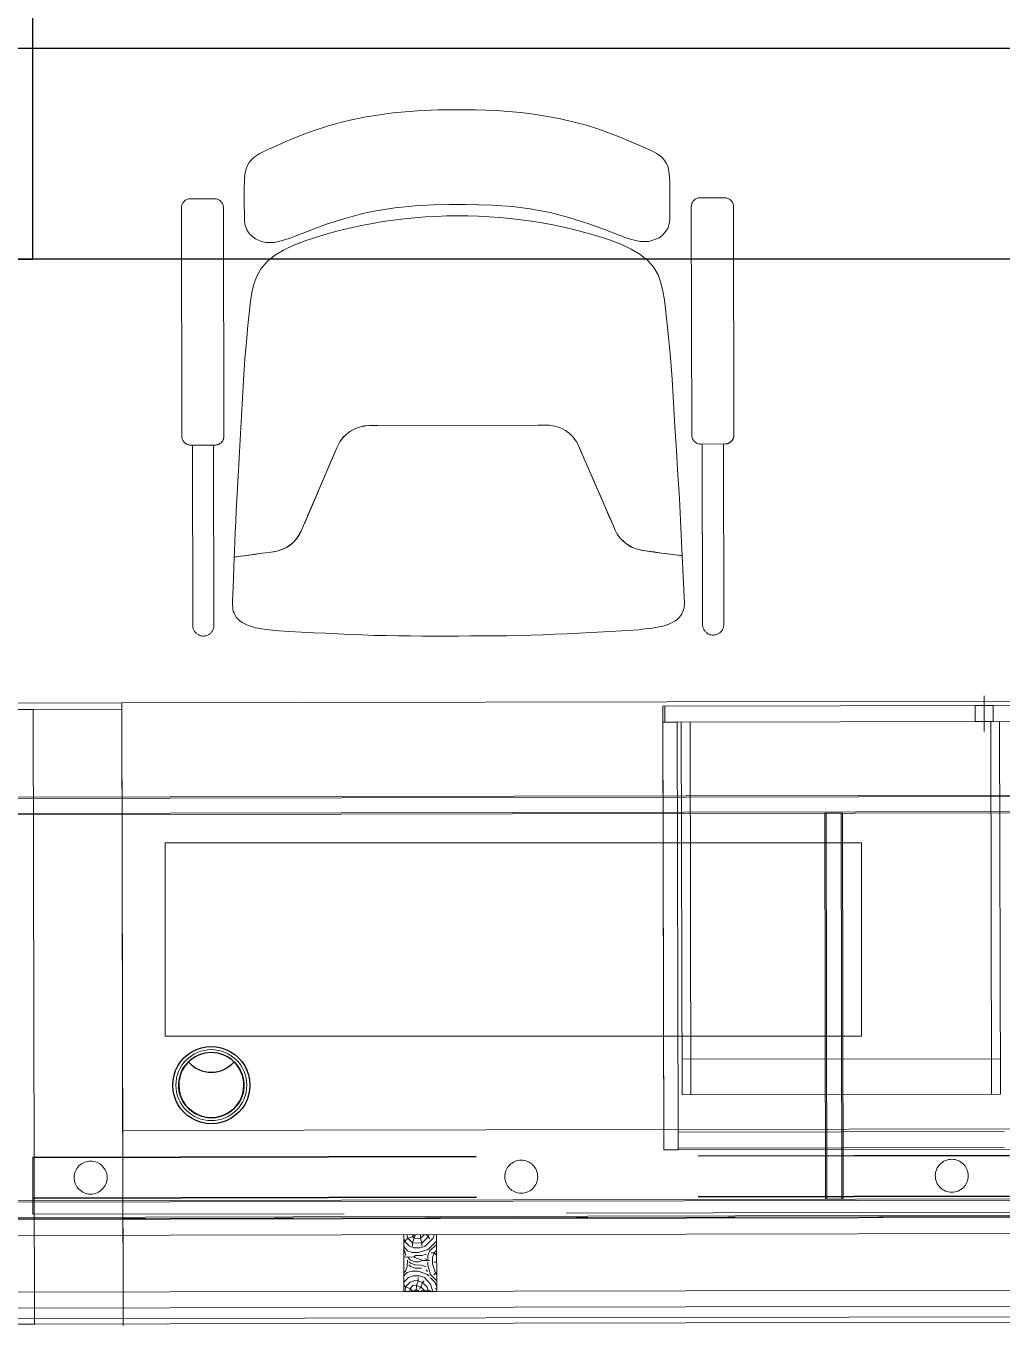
# Model space of a CAD drawing. Header units: inches. Extents: x 54 to 199, y 70 to 109.
# Drawn here: x 94.393 to 95.494, y 76.605 to 78.069 of the extents above; entities that cross this region are included whole.
import ezdxf
from ezdxf.enums import TextEntityAlignment as Align

# ---------------------------------------------------------------- set-up
doc = ezdxf.new("R2010")
doc.units = ezdxf.units.IN
doc.header["$MEASUREMENT"] = 0
for name, pattern in [('ACAD_ISO02W100', [15, 12, -3]), ('DASHED', [0.75, 0.5, -0.25]), ('DGN Style 2', [0.635854, 0.381513, -0.254342]), ('HIDDEN', [0.375, 0.25, -0.125]), ('HIDDEN2', [0.1875, 0.125, -0.0625])]:
    doc.linetypes.add(name, pattern=pattern)
doc.layers.add('1501', color=6, linetype='Continuous')
doc.layers.add('DIM', color=152, linetype='Continuous')
for name, color, linetype, lineweight in [('A-FURNITURE', 2, 'Continuous', 0), ('FURN-LIGHT-EEE', 2, 'Continuous', 18), ('HIDDEN-EEE', 6, 'HIDDEN', 9)]:
    doc.layers.add(name, color=color, linetype=linetype, lineweight=lineweight)
doc.layers.add('GOLDCLADDING', color=7, linetype='Continuous', true_color=0xffc20a)
doc.styles.add('ROMANS', font='romans.shx')

# ---------------------------------------------------------------- blocks, each defined once
blk = doc.blocks.new('YJYJJYJTYJTY')
at = {"color": 252}
for p, q in [((-0.8353, 4.9224, -0.0791), (-0.8353, 5.5174, -0.0791)), ((0.5847, 4.9224, -0.0791), (-1.1353, 4.9224, -0.0791)), ((-1.0353, 4.9224, -0.0791), (-0.8353, 4.9224, -0.0791))]:
    blk.add_line(p, q, dxfattribs=at)
at = {"color": 252, "lineweight": 0, "ltscale": 3}
for p, q in [((-1.1351, 4.4214, -0.0791), (-0.7351, 4.4222, -0.0791)), ((0.3349, 4.4244, -0.0791), (-0.7351, 4.4222, -0.0791)), ((-0.7351, 4.4222, -0.0791), (-0.7337, 3.7282, -0.0791)), ((-0.7351, 4.4222, -0.0791), (-0.7339, 3.8412, -0.0791)), ((-0.7351, 4.4152, -0.0791), (-0.7351, 4.4222, -0.0791)), ((-1.1281, 4.4144, -0.0791), (-0.7351, 4.4152, -0.0791)), ((-1.0351, 4.4146, -0.0791), (-0.8351, 4.415, -0.0791)), ((-0.8351, 4.415, -0.0791), (-0.8336, 3.722, -0.0791)), ((-0.7351, 4.4152, -0.0791), (-0.7337, 3.7282, -0.0791)), ((-0.7339, 3.8412, -0.0791), (0.3361, 3.8434, -0.0791)), ((-0.7337, 3.7282, -0.0791), (-1.1337, 3.7274, -0.0791)), ((-0.7337, 3.7282, -0.0791), (-1.1277, 3.7274, -0.0791)), ((-0.6836, 3.7223, -0.0791), (-1.1276, 3.7214, -0.0791)), ((-0.8336, 3.722, -0.0791), (-1.0336, 3.7216, -0.0791))]:
    blk.add_line(p, q, dxfattribs=at)
at = {"color": 252, "linetype": 'DGN Style 2', "lineweight": 0, "ltscale": 30}
for p, q in [((0.237, 4.39, 0.0552), (0.2369, 4.4304, 0.0552)), ((-0.1251, 4.4185, -0.0791), (0.2749, 4.4193, -0.0791)), ((-0.1241, 3.9185, -0.0791), (-0.1251, 4.4185, -0.0791)), ((0.2729, 4.4193, -0.0791), (-0.1231, 4.4185, -0.0791)), ((-0.1231, 4.4185, -0.0791), (-0.1231, 4.4185, -0.0791)), ((-0.1231, 4.4185, -0.0791), (-0.1231, 4.4005, -0.0791)), ((0.2269, 4.4012, 0.0552), (0.2269, 4.4192, 0.0552)), ((0.2269, 4.4192, 0.0552), (0.2469, 4.4192, 0.0552)), ((0.2469, 4.4192, 0.0552), (0.2469, 4.4012, 0.0552)), ((-0.1091, 4.4005, -0.0791), (-0.1251, 4.4005, -0.0791)), ((-0.1251, 4.4005, -0.0791), (-0.1241, 3.9185, -0.0791)), ((-0.1231, 4.4005, -0.0791), (-0.1191, 4.4005, -0.0791)), ((-0.1191, 4.4005, -0.0791), (0.2689, 4.4013, -0.0791)), ((-0.1081, 3.9385, -0.0791), (-0.1091, 4.4005, -0.0791)), ((0.2543, 4.4012, -0.0791), (-0.1045, 4.4005, -0.0791)), ((-0.1045, 4.4005, -0.0791), (-0.1036, 3.9805, -0.0791)), ((-0.0936, 3.9805, -0.0791), (-0.0945, 4.4005, -0.0791)), ((0.2469, 4.4012, 0.0552), (0.2269, 4.4012, 0.0552)), ((0.2452, 3.9812, -0.0791), (0.2443, 4.4012, -0.0791)), ((0.2552, 3.9812, -0.0791), (0.2543, 4.4012, -0.0791)), ((-0.1037, 4.0205, -0.0791), (0.2551, 4.0212, -0.0791)), ((-0.1036, 3.9805, -0.0791), (0.2552, 3.9812, -0.0791)), ((-0.1081, 3.9385, -0.0791), (0.2599, 3.9393, -0.0791)), ((-0.1081, 3.9205, -0.0791), (-0.1081, 3.9385, -0.0791)), ((-0.1081, 3.9185, -0.0791), (-0.1081, 3.9335, -0.0791)), ((0.2759, 3.9193, -0.0791), (-0.1241, 3.9185, -0.0791)), ((-0.1241, 3.9185, -0.0791), (-0.1081, 3.9185, -0.0791)), ((0.2599, 3.9213, -0.0791), (-0.1081, 3.9205, -0.0791))]:
    blk.add_line(p, q, dxfattribs=at)
at = {"color": 252, "linetype": 'ACAD_ISO02W100', "lineweight": 0, "ltscale": 3}
for p, q in [((-1.1039, 4.3154, -0.0791), (0.3041, 4.3183, -0.0791)), ((-1.1024, 4.3139, -0.0791), (0.3026, 4.3168, -0.0791)), ((-1.0853, 4.297, -0.0791), (0.2857, 4.2998, -0.0791)), ((-1.0838, 4.2955, -0.0791), (0.2842, 4.2983, -0.0791)), ((0.0572, 4.2978, -0.0791), (0.0772, 4.2979, -0.0791)), ((0.0581, 3.8628, -0.0791), (0.0572, 4.2978, -0.0791)), ((0.0596, 3.8628, -0.0791), (0.0587, 4.2978, -0.0791)), ((0.0766, 3.8629, -0.0791), (0.0757, 4.2979, -0.0791)), ((0.0772, 4.2979, -0.0791), (0.0781, 3.8629, -0.0791)), ((0.2866, 3.8618, -0.0791), (-1.0844, 3.859, -0.0791)), ((0.2851, 3.8633, -0.0791), (-1.0829, 3.8605, -0.0791)), ((0.0781, 3.8629, -0.0791), (0.0581, 3.8628, -0.0791)), ((0.3051, 3.8433, -0.0791), (-1.1029, 3.8404, -0.0791)), ((0.3036, 3.8448, -0.0791), (-1.1014, 3.8419, -0.0791))]:
    blk.add_line(p, q, dxfattribs=at)
at = {"color": 252, "linetype": 'DASHED', "lineweight": 0}
for p, q in [((-0.8355, 3.9103, -0.0791), (0.2656, 3.9126, -0.0791)), ((-0.8355, 3.91, -0.0791), (0.2656, 3.9122, -0.0791)), ((-0.8355, 3.91, -0.0791), (0.2656, 3.9122, -0.0791)), ((-0.8355, 3.9096, -0.0791), (0.2656, 3.9119, -0.0791)), ((-0.8355, 3.9103, -0.0791), (-0.8354, 3.8638, -0.0791)), ((-0.8354, 3.8458, -0.0791), (-0.8355, 3.9085, -0.0791)), ((-0.8354, 3.8644, -0.0791), (0.2656, 3.8667, -0.0791)), ((-0.8354, 3.8638, -0.0791), (0.2656, 3.866, -0.0791)), ((0.2657, 3.8481, -0.0791), (-0.8354, 3.8458, -0.0791))]:
    blk.add_line(p, q, dxfattribs=at)
at = {"color": 252, "linetype": 'DASHED', "lineweight": 0, "ltscale": 30}
for p, q in [((0.3361, 3.8424, -0.0791), (-1.1339, 3.8394, -0.0791)), ((-1.1339, 3.8214, -0.0791), (0.3361, 3.8244, -0.0791)), ((-0.4174, 3.8228, -0.0791), (-0.3804, 3.8229, -0.0791)), ((-0.4172, 3.7588, -0.0791), (-0.4174, 3.8228, -0.0791)), ((-0.3804, 3.8229, -0.0791), (-0.3802, 3.7589, -0.0791)), ((-1.1337, 3.7574, -0.0791), (0.3363, 3.7604, -0.0791)), ((-0.3802, 3.7589, -0.0791), (-0.4172, 3.7588, -0.0791)), ((0.3363, 3.7424, -0.0791), (-1.1337, 3.7394, -0.0791)), ((0.3363, 3.7424, -0.0791), (-1.1337, 3.7394, -0.0791)), ((-1.1276, 3.7214, -0.0791), (0.3304, 3.7244, -0.0791)), ((-0.7337, 3.7282, -0.0791), (0.3303, 3.7304, -0.0791))]:
    blk.add_line(p, q, dxfattribs=at)
at = {"color": 252, "linetype": 'Continuous', "lineweight": 0}
for p, q in [((-0.4139, 3.8229, -0.0791), (-0.4127, 3.8189, -0.0791)), ((-0.408, 3.8229, -0.0791), (-0.4073, 3.8206, -0.0791)), ((-0.4042, 3.8229, -0.0791), (-0.4075, 3.8135, -0.0791)), ((-0.4055, 3.8223, -0.0791), (-0.4073, 3.8206, -0.0791)), ((-0.3941, 3.8229, -0.0791), (-0.3985, 3.8187, -0.0791)), ((-0.3985, 3.8222, -0.0791), (-0.3985, 3.8187, -0.0791)), ((-0.3922, 3.8229, -0.0791), (-0.3879, 3.8185, -0.0791)), ((-0.3887, 3.8229, -0.0791), (-0.3897, 3.8203, -0.0791)), ((-0.3828, 3.8229, -0.0791), (-0.3844, 3.8184, -0.0791)), ((-0.4127, 3.8189, -0.0791), (-0.4173, 3.8145, -0.0791)), ((-0.4173, 3.8189, -0.0791), (-0.4163, 3.8155, -0.0791)), ((-0.4173, 3.8094, -0.0791), (-0.413, 3.8048, -0.0791)), ((-0.4163, 3.8155, -0.0791), (-0.4111, 3.8101, -0.0791)), ((-0.4127, 3.8189, -0.0791), (-0.4073, 3.8206, -0.0791)), ((-0.4127, 3.8189, -0.0791), (-0.4075, 3.8135, -0.0791)), ((-0.4111, 3.8101, -0.0791), (-0.4058, 3.8082, -0.0791)), ((-0.4075, 3.8135, -0.0791), (-0.4076, 3.81, -0.0791)), ((-0.4075, 3.8135, -0.0791), (-0.3969, 3.8133, -0.0791)), ((-0.4073, 3.8206, -0.0791), (-0.4056, 3.8188, -0.0791)), ((-0.4058, 3.8082, -0.0791), (-0.3987, 3.8081, -0.0791)), ((-0.4056, 3.8188, -0.0791), (-0.3985, 3.8187, -0.0791)), ((-0.3987, 3.8081, -0.0791), (-0.3934, 3.8097, -0.0791)), ((-0.3985, 3.8187, -0.0791), (-0.3969, 3.8133, -0.0791)), ((-0.3897, 3.8203, -0.0791), (-0.3969, 3.8133, -0.0791)), ((-0.3969, 3.8133, -0.0791), (-0.3969, 3.8098, -0.0791)), ((-0.3844, 3.8184, -0.0791), (-0.3934, 3.8097, -0.0791)), ((-0.3803, 3.8154, -0.0791), (-0.3899, 3.8061, -0.0791)), ((-0.3803, 3.8119, -0.0791), (-0.3882, 3.8043, -0.0791)), ((-0.4173, 3.8057, -0.0791), (-0.4165, 3.8049, -0.0791)), ((-0.4166, 3.7978, -0.0791), (-0.406, 3.7976, -0.0791)), ((-0.4165, 3.8049, -0.0791), (-0.4148, 3.7995, -0.0791)), ((-0.4132, 3.7942, -0.0791), (-0.4133, 3.7871, -0.0791)), ((-0.4131, 3.7977, -0.0791), (-0.4096, 3.7941, -0.0791)), ((-0.413, 3.8048, -0.0791), (-0.4077, 3.8029, -0.0791)), ((-0.4096, 3.7941, -0.0791), (-0.4044, 3.7923, -0.0791)), ((-0.4077, 3.8029, -0.0791), (-0.4006, 3.8028, -0.0791)), ((-0.4042, 3.7993, -0.0791), (-0.406, 3.7976, -0.0791)), ((-0.406, 3.7976, -0.0791), (-0.3955, 3.7939, -0.0791)), ((-0.4042, 3.7993, -0.0791), (-0.3971, 3.7992, -0.0791)), ((-0.4008, 3.7922, -0.0791), (-0.3955, 3.7939, -0.0791)), ((-0.4006, 3.8028, -0.0791), (-0.3899, 3.8061, -0.0791)), ((-0.3971, 3.7992, -0.0791), (-0.3918, 3.8009, -0.0791)), ((-0.3955, 3.7939, -0.0791), (-0.3884, 3.7937, -0.0791)), ((-0.3936, 3.7958, -0.0791), (-0.3884, 3.7939, -0.0791)), ((-0.3901, 3.7991, -0.0791), (-0.3902, 3.7955, -0.0791)), ((-0.3882, 3.8043, -0.0791), (-0.3901, 3.799, -0.0791)), ((-0.3865, 3.8025, -0.0791), (-0.3829, 3.8025, -0.0791)), ((-0.3848, 3.7972, -0.0791), (-0.385, 3.7901, -0.0791)), ((-0.383, 3.8024, -0.0791), (-0.3848, 3.7972, -0.0791)), ((-0.3803, 3.805, -0.0791), (-0.3829, 3.8025, -0.0791)), ((-0.3829, 3.8025, -0.0791), (-0.3803, 3.7997, -0.0791)), ((-0.4152, 3.7819, -0.0791), (-0.4173, 3.7799, -0.0791)), ((-0.4134, 3.7801, -0.0791), (-0.4173, 3.7764, -0.0791)), ((-0.4133, 3.7871, -0.0791), (-0.4152, 3.7819, -0.0791)), ((-0.4134, 3.7801, -0.0791), (-0.4081, 3.7817, -0.0791)), ((-0.4115, 3.7889, -0.0791), (-0.4098, 3.7871, -0.0791)), ((-0.4114, 3.7924, -0.0791), (-0.4097, 3.7906, -0.0791)), ((-0.4098, 3.7871, -0.0791), (-0.4045, 3.7852, -0.0791)), ((-0.4097, 3.7906, -0.0791), (-0.4044, 3.7887, -0.0791)), ((-0.4081, 3.7817, -0.0791), (-0.401, 3.7816, -0.0791)), ((-0.4045, 3.7852, -0.0791), (-0.3974, 3.7851, -0.0791)), ((-0.4044, 3.7923, -0.0791), (-0.4008, 3.7922, -0.0791)), ((-0.4044, 3.7887, -0.0791), (-0.3974, 3.7886, -0.0791)), ((-0.401, 3.7816, -0.0791), (-0.3905, 3.7778, -0.0791)), ((-0.3974, 3.7886, -0.0791), (-0.3921, 3.7867, -0.0791)), ((-0.3922, 3.7832, -0.0791), (-0.3904, 3.7814, -0.0791)), ((-0.3905, 3.7778, -0.0791), (-0.3888, 3.776, -0.0791)), ((-0.3902, 3.792, -0.0791), (-0.3903, 3.7884, -0.0791)), ((-0.3903, 3.7884, -0.0791), (-0.387, 3.7778, -0.0791)), ((-0.387, 3.7778, -0.0791), (-0.3802, 3.7708, -0.0791)), ((-0.385, 3.7901, -0.0791), (-0.3816, 3.7794, -0.0791)), ((-0.3803, 3.7807, -0.0791), (-0.3834, 3.7777, -0.0791)), ((-0.3831, 3.7918, -0.0791), (-0.3803, 3.7918, -0.0791)), ((-0.3816, 3.7794, -0.0791), (-0.3803, 3.778, -0.0791)), ((-0.4118, 3.7747, -0.0791), (-0.4172, 3.7695, -0.0791)), ((-0.4172, 3.766, -0.0791), (-0.4155, 3.7642, -0.0791)), ((-0.4155, 3.7642, -0.0791), (-0.4156, 3.7589, -0.0791)), ((-0.4101, 3.7694, -0.0791), (-0.4155, 3.7642, -0.0791)), ((-0.4155, 3.7642, -0.0791), (-0.4103, 3.7623, -0.0791)), ((-0.4118, 3.7747, -0.0791), (-0.4064, 3.7764, -0.0791)), ((-0.4066, 3.7658, -0.0791), (-0.4102, 3.7623, -0.0791)), ((-0.4101, 3.7694, -0.0791), (-0.4048, 3.7711, -0.0791)), ((-0.4066, 3.7658, -0.0791), (-0.4031, 3.7657, -0.0791)), ((-0.4064, 3.7764, -0.0791), (-0.3994, 3.7763, -0.0791)), ((-0.4048, 3.7711, -0.0791), (-0.4012, 3.771, -0.0791)), ((-0.4031, 3.7657, -0.0791), (-0.4032, 3.7589, -0.0791)), ((-0.4012, 3.771, -0.0791), (-0.4031, 3.7657, -0.0791)), ((-0.4031, 3.7657, -0.0791), (-0.3979, 3.7638, -0.0791)), ((-0.4013, 3.771, -0.0791), (-0.396, 3.7691, -0.0791)), ((-0.4012, 3.7745, -0.0791), (-0.4012, 3.771, -0.0791)), ((-0.3978, 3.7638, -0.0791), (-0.3996, 3.7621, -0.0791)), ((-0.3994, 3.7763, -0.0791), (-0.3941, 3.7744, -0.0791)), ((-0.396, 3.7691, -0.0791), (-0.3979, 3.7638, -0.0791)), ((-0.3978, 3.7638, -0.0791), (-0.3944, 3.7602, -0.0791)), ((-0.3942, 3.7708, -0.0791), (-0.396, 3.7691, -0.0791)), ((-0.396, 3.7691, -0.0791), (-0.3908, 3.7637, -0.0791)), ((-0.3941, 3.7744, -0.0791), (-0.3872, 3.7672, -0.0791)), ((-0.3908, 3.7637, -0.0791), (-0.3893, 3.7589, -0.0791)), ((-0.3872, 3.7672, -0.0791), (-0.3846, 3.7589, -0.0791)), ((-0.387, 3.7742, -0.0791), (-0.3818, 3.7688, -0.0791)), ((-0.3818, 3.7688, -0.0791), (-0.3802, 3.7637, -0.0791)), ((-0.4102, 3.7623, -0.0791), (-0.4103, 3.7589, -0.0791)), ((-0.4102, 3.7623, -0.0791), (-0.4069, 3.7589, -0.0791)), ((-0.405, 3.7604, -0.0791), (-0.4066, 3.7589, -0.0791)), ((-0.405, 3.7604, -0.0791), (-0.4014, 3.7604, -0.0791)), ((-0.4014, 3.7604, -0.0791), (-0.4, 3.7589, -0.0791)), ((-0.3979, 3.7603, -0.0791), (-0.3873, 3.7601, -0.0791)), ((-0.3944, 3.7602, -0.0791), (-0.3944, 3.7589, -0.0791)), ((-0.382, 3.7618, -0.0791), (-0.3802, 3.7617, -0.0791))]:
    blk.add_line(p, q, dxfattribs=at)
at = {"color": 252, "linetype": 'ACAD_ISO02W100', "lineweight": 0, "ltscale": 3}
blk.add_circle((-0.6342, 3.9914, -0.0791), 0.04, dxfattribs=at)
at = {"color": 252, "linetype": 'DASHED', "lineweight": 0}
for centre in [(-0.7703, 3.8872, -0.0791), (-0.2849, 3.8882, -0.0791), (0.2004, 3.8892, -0.0791)]:
    blk.add_circle(centre, 0.0186, dxfattribs=at)
at = {"layer": '1501', "color": 252, "elevation": -0.0791}
blk.add_lwpolyline([(-0.6599, 4.0177, 0.461701), (-0.6086, 4.0178, -2.461701)], format="xyb", close=True, dxfattribs=at)
at = {"layer": 'A-FURNITURE', "color": 252}
for p, q in [((0.0988, 4.2645, -0.0791), (-0.6864, 4.2645, -0.0791)), ((-0.6864, 4.2645, -0.0791), (-0.6864, 4.0466, -0.0791)), ((0.0988, 4.0466, -0.0791), (0.0988, 4.2645, -0.0791)), ((-0.6864, 4.0466, -0.0791), (0.0988, 4.0466, -0.0791))]:
    blk.add_line(p, q, dxfattribs=at)
at = {"layer": 'DIM', "color": 252, "elevation": -0.0791}
for points in [[(-0.5907, 3.9915, -1), (-0.6777, 3.9913, -1)], [(-0.6709, 3.9913, 1), (-0.5975, 3.9915, 1)]]:
    blk.add_lwpolyline(points, format="xyb", close=True, dxfattribs=at)
at = {"layer": 'FURN-LIGHT-EEE', "color": 252, "lineweight": 0}
for p, q in [((0.3659, 3.9425, -0.0791), (-0.7341, 3.9402, -0.0791)), ((-0.7341, 3.9402, -0.0791), (-0.7336, 3.7206, -0.0791))]:
    blk.add_line(p, q, dxfattribs=at)
at = {"layer": 'HIDDEN-EEE', "color": 252, "linetype": 'HIDDEN2', "lineweight": 0, "ltscale": 300}
for p, q in [((-0.4743, 5.0799, 0.3403), (-0.4596, 5.0827, 0.3403)), ((-0.4596, 5.0827, 0.3403), (-0.4443, 5.0853, 0.3403)), ((-0.4443, 5.0853, 0.3403), (-0.4295, 5.0873, 0.3403)), ((-0.4295, 5.0873, 0.3403), (-0.4019, 5.0898, 0.3403)), ((-0.4019, 5.0898, 0.3403), (-0.3785, 5.0908, 0.3403)), ((-0.3785, 5.0908, 0.3403), (-0.3574, 5.0909, 0.3403)), ((-0.3574, 5.0909, 0.3403), (-0.3364, 5.0909, 0.3403)), ((-0.3364, 5.0909, 0.3403), (-0.3251, 5.0905, 0.3403)), ((-0.3251, 5.0905, 0.3403), (-0.3129, 5.0899, 0.3403)), ((-0.3129, 5.0899, 0.3403), (-0.2995, 5.0889, 0.3403)), ((-0.2995, 5.0889, 0.3403), (-0.2852, 5.0876, 0.3403)), ((-0.2852, 5.0876, 0.3403), (-0.2705, 5.0859, 0.3403)), ((-0.2705, 5.0859, 0.3403), (-0.2552, 5.0834, 0.3403)), ((-0.2552, 5.0834, 0.3403), (-0.2405, 5.0806, 0.3403)), ((-0.53, 5.0633, 0.3403), (-0.517, 5.068, 0.3403)), ((-0.517, 5.068, 0.3403), (-0.5033, 5.0724, 0.3403)), ((-0.5033, 5.0724, 0.3403), (-0.489, 5.0763, 0.3403)), ((-0.489, 5.0763, 0.3403), (-0.4743, 5.0799, 0.3403)), ((-0.2405, 5.0806, 0.3403), (-0.2114, 5.0733, 0.3403)), ((-0.2114, 5.0733, 0.3403), (-0.1977, 5.069, 0.3403)), ((-0.1977, 5.069, 0.3403), (-0.1842, 5.0641, 0.3403)), ((-0.5624, 5.0496, 0.3403), (-0.5528, 5.0539, 0.3403)), ((-0.5528, 5.0539, 0.3403), (-0.5419, 5.0585, 0.3403)), ((-0.5419, 5.0585, 0.3403), (-0.53, 5.0633, 0.3403)), ((-0.1842, 5.0641, 0.3403), (-0.1727, 5.0597, 0.3403)), ((-0.1727, 5.0597, 0.3403), (-0.1522, 5.0509, 0.3403)), ((-0.5912, 5.0323, 0.3403), (-0.5861, 5.0375, 0.3403)), ((-0.5861, 5.0375, 0.3403), (-0.5801, 5.0413, 0.3403)), ((-0.5801, 5.0413, 0.3403), (-0.5706, 5.046, 0.3403)), ((-0.5706, 5.046, 0.3403), (-0.5624, 5.0496, 0.3403)), ((-0.1522, 5.0509, 0.3403), (-0.1386, 5.0451, 0.3403)), ((-0.1386, 5.0451, 0.3403), (-0.1322, 5.0415, 0.3403)), ((-0.1322, 5.0415, 0.3403), (-0.1284, 5.0389, 0.3403)), ((-0.1284, 5.0389, 0.3403), (-0.1256, 5.0365, 0.3403)), ((-0.5964, 5.0177, 0.3403), (-0.5946, 5.0257, 0.3403)), ((-0.5946, 5.0257, 0.3403), (-0.5912, 5.0323, 0.3403)), ((-0.1256, 5.0365, 0.3403), (-0.1233, 5.0338, 0.3403)), ((-0.1233, 5.0338, 0.3403), (-0.1215, 5.0307, 0.3403)), ((-0.1215, 5.0307, 0.3403), (-0.1198, 5.0272, 0.3403)), ((-0.1198, 5.0272, 0.3403), (-0.1189, 5.0235, 0.3403)), ((-0.1189, 5.0235, 0.3403), (-0.118, 5.0192, 0.3403)), ((-0.5971, 5.0006, 0.3403), (-0.5968, 5.0121, 0.3403)), ((-0.5968, 5.0121, 0.3403), (-0.5964, 5.0177, 0.3403)), ((-0.118, 5.0192, 0.3403), (-0.1176, 5.0136, 0.3403)), ((-0.1176, 5.0136, 0.3403), (-0.1174, 5.0096, 0.3403)), ((-0.1174, 5.0096, 0.3403), (-0.1172, 5.0021, 0.3403)), ((-0.5972, 4.9922, 0.3403), (-0.5971, 5.0006, 0.3403)), ((-0.1172, 5.0021, 0.3403), (-0.1172, 4.9673, 0.3403)), ((-0.1172, 5.0021, 0.3403), (-0.1172, 5.0021, 0.3403)), ((-0.6674, 4.7228, -0.0791), (-0.6679, 4.9804, -0.0791)), ((-0.6579, 4.9905, -0.0791), (-0.6305, 4.9905, -0.0791)), ((-0.6205, 4.9805, -0.0791), (-0.62, 4.7229, -0.0791)), ((-0.5972, 4.9837, 0.3403), (-0.5972, 4.9922, 0.3403)), ((-0.597, 4.9742, 0.3403), (-0.5972, 4.9837, 0.3403)), ((-0.4275, 4.9803, 0.3403), (-0.4506, 4.9766, 0.3403)), ((-0.4046, 4.9825, 0.3403), (-0.4275, 4.9803, 0.3403)), ((-0.3839, 4.9836, 0.3403), (-0.4046, 4.9825, 0.3403)), ((-0.3657, 4.9839, 0.3403), (-0.3839, 4.9836, 0.3403)), ((-0.3477, 4.9841, 0.3403), (-0.3657, 4.9839, 0.3403)), ((-0.3177, 4.9834, 0.3403), (-0.3477, 4.9841, 0.3403)), ((-0.2949, 4.9817, 0.3403), (-0.3177, 4.9834, 0.3403)), ((-0.275, 4.9792, 0.3403), (-0.2949, 4.9817, 0.3403)), ((-0.2523, 4.9749, 0.3403), (-0.275, 4.9792, 0.3403)), ((-0.0932, 4.9816, -0.0791), (-0.0926, 4.724, -0.0791)), ((-0.0558, 4.9917, -0.0791), (-0.0832, 4.9916, -0.0791)), ((-0.0452, 4.7241, -0.0791), (-0.0457, 4.9817, -0.0791)), ((-0.5969, 4.9658, 0.3403), (-0.597, 4.9742, 0.3403)), ((-0.5963, 4.962, 0.3403), (-0.5969, 4.9658, 0.3403)), ((-0.4948, 4.965, 0.3403), (-0.5054, 4.9614, 0.3403)), ((-0.4839, 4.9684, 0.3403), (-0.4948, 4.965, 0.3403)), ((-0.4619, 4.9742, 0.3403), (-0.4839, 4.9684, 0.3403)), ((-0.4506, 4.9766, 0.3403), (-0.4619, 4.9742, 0.3403)), ((-0.4527, 4.9628, -0.0791), (-0.4407, 4.9648, -0.0791)), ((-0.4407, 4.9648, -0.0791), (-0.4287, 4.9665, -0.0791)), ((-0.4287, 4.9665, -0.0791), (-0.4168, 4.9679, -0.0791)), ((-0.4168, 4.9679, -0.0791), (-0.4048, 4.9691, -0.0791)), ((-0.4048, 4.9691, -0.0791), (-0.3929, 4.97, -0.0791)), ((-0.3929, 4.97, -0.0791), (-0.3809, 4.9707, -0.0791)), ((-0.3809, 4.9707, -0.0791), (-0.369, 4.9711, -0.0791)), ((-0.369, 4.9711, -0.0791), (-0.3571, 4.9713, -0.0791)), ((-0.3571, 4.9713, -0.0791), (-0.3451, 4.9712, -0.0791)), ((-0.3451, 4.9712, -0.0791), (-0.3332, 4.9708, -0.0791)), ((-0.3332, 4.9708, -0.0791), (-0.3212, 4.9702, -0.0791)), ((-0.3212, 4.9702, -0.0791), (-0.3093, 4.9694, -0.0791)), ((-0.3093, 4.9694, -0.0791), (-0.2973, 4.9683, -0.0791)), ((-0.2973, 4.9683, -0.0791), (-0.2854, 4.9669, -0.0791)), ((-0.2854, 4.9669, -0.0791), (-0.2734, 4.9653, -0.0791)), ((-0.2734, 4.9653, -0.0791), (-0.2614, 4.9632, -0.0791)), ((-0.2302, 4.9692, 0.3403), (-0.2523, 4.9749, 0.3403)), ((-0.2087, 4.9623, 0.3403), (-0.2302, 4.9692, 0.3403)), ((-0.1172, 4.9673, 0.3403), (-0.1177, 4.9636, 0.3403)), ((-0.5942, 4.9555, 0.3403), (-0.5963, 4.962, 0.3403)), ((-0.5922, 4.9524, 0.3403), (-0.5942, 4.9555, 0.3403)), ((-0.5896, 4.9496, 0.3403), (-0.5922, 4.9524, 0.3403)), ((-0.5844, 4.9452, 0.3403), (-0.5896, 4.9496, 0.3403)), ((-0.532, 4.9512, 0.3403), (-0.5463, 4.9457, 0.3403)), ((-0.5054, 4.9614, 0.3403), (-0.532, 4.9512, 0.3403)), ((-0.5155, 4.9474, -0.0791), (-0.5024, 4.9513, -0.0791)), ((-0.5024, 4.9513, -0.0791), (-0.4896, 4.9548, -0.0791)), ((-0.4896, 4.9548, -0.0791), (-0.4771, 4.9578, -0.0791)), ((-0.4771, 4.9578, -0.0791), (-0.4648, 4.9605, -0.0791)), ((-0.4648, 4.9605, -0.0791), (-0.4527, 4.9628, -0.0791)), ((-0.2614, 4.9632, -0.0791), (-0.2493, 4.9611, -0.0791)), ((-0.2493, 4.9611, -0.0791), (-0.2369, 4.9586, -0.0791)), ((-0.2369, 4.9586, -0.0791), (-0.2244, 4.9556, -0.0791)), ((-0.2244, 4.9556, -0.0791), (-0.2116, 4.9523, -0.0791)), ((-0.2116, 4.9523, -0.0791), (-0.1984, 4.9485, -0.0791)), ((-0.1898, 4.9554, 0.3403), (-0.2087, 4.9623, 0.3403)), ((-0.1745, 4.9496, 0.3403), (-0.1898, 4.9554, 0.3403)), ((-0.1677, 4.9469, 0.3403), (-0.1745, 4.9496, 0.3403)), ((-0.1235, 4.952, 0.3403), (-0.1262, 4.9492, 0.3403)), ((-0.1198, 4.957, 0.3403), (-0.1235, 4.952, 0.3403)), ((-0.1177, 4.9636, 0.3403), (-0.1198, 4.957, 0.3403)), ((-0.5775, 4.9423, 0.3403), (-0.5844, 4.9452, 0.3403)), ((-0.5729, 4.9412, 0.3403), (-0.5775, 4.9423, 0.3403)), ((-0.5635, 4.9412, 0.3403), (-0.5729, 4.9412, 0.3403)), ((-0.558, 4.9422, 0.3403), (-0.5635, 4.9412, 0.3403)), ((-0.5463, 4.9457, 0.3403), (-0.558, 4.9422, 0.3403)), ((-0.5527, 4.9326, -0.0791), (-0.5411, 4.9381, -0.0791)), ((-0.5411, 4.9381, -0.0791), (-0.5286, 4.9431, -0.0791)), ((-0.5286, 4.9431, -0.0791), (-0.5155, 4.9474, -0.0791)), ((-0.1984, 4.9485, -0.0791), (-0.1854, 4.9442, -0.0791)), ((-0.1854, 4.9442, -0.0791), (-0.1728, 4.9393, -0.0791)), ((-0.1728, 4.9393, -0.0791), (-0.1611, 4.9338, -0.0791)), ((-0.1617, 4.945, 0.3403), (-0.1677, 4.9469, 0.3403)), ((-0.1559, 4.9435, 0.3403), (-0.1617, 4.945, 0.3403)), ((-0.1504, 4.9425, 0.3403), (-0.1559, 4.9435, 0.3403)), ((-0.1462, 4.9424, 0.3403), (-0.1504, 4.9425, 0.3403)), ((-0.141, 4.9425, 0.3403), (-0.1462, 4.9424, 0.3403)), ((-0.1364, 4.9437, 0.3403), (-0.141, 4.9425, 0.3403)), ((-0.1295, 4.9466, 0.3403), (-0.1364, 4.9437, 0.3403)), ((-0.1262, 4.9492, 0.3403), (-0.1295, 4.9466, 0.3403)), ((-0.5716, 4.9195, -0.0791), (-0.5631, 4.9264, -0.0791)), ((-0.5631, 4.9264, -0.0791), (-0.5527, 4.9326, -0.0791)), ((-0.1611, 4.9338, -0.0791), (-0.1508, 4.9277, -0.0791)), ((-0.1508, 4.9277, -0.0791), (-0.1421, 4.9208, -0.0791)), ((-0.1421, 4.9208, -0.0791), (-0.1355, 4.9132, -0.0791)), ((-0.583, 4.9034, -0.0791), (-0.5782, 4.9118, -0.0791)), ((-0.5782, 4.9118, -0.0791), (-0.5716, 4.9195, -0.0791)), ((-0.1355, 4.9132, -0.0791), (-0.1307, 4.9048, -0.0791)), ((-0.5885, 4.8849, -0.0791), (-0.5863, 4.8944, -0.0791)), ((-0.5863, 4.8944, -0.0791), (-0.583, 4.9034, -0.0791)), ((-0.1307, 4.9048, -0.0791), (-0.1274, 4.8959, -0.0791)), ((-0.1274, 4.8959, -0.0791), (-0.1251, 4.8864, -0.0791)), ((-0.59, 4.8751, -0.0791), (-0.5885, 4.8849, -0.0791)), ((-0.1251, 4.8864, -0.0791), (-0.1235, 4.8766, -0.0791)), ((-0.1235, 4.8766, -0.0791), (-0.1223, 4.8664, -0.0791)), ((-0.5922, 4.8545, -0.0791), (-0.5912, 4.8649, -0.0791)), ((-0.5912, 4.8649, -0.0791), (-0.59, 4.8751, -0.0791)), ((-0.1223, 4.8664, -0.0791), (-0.1211, 4.856, -0.0791)), ((-0.5933, 4.8438, -0.0791), (-0.5922, 4.8545, -0.0791)), ((-0.1211, 4.856, -0.0791), (-0.12, 4.8454, -0.0791)), ((-0.5953, 4.8216, -0.0791), (-0.5943, 4.8329, -0.0791)), ((-0.5943, 4.8329, -0.0791), (-0.5933, 4.8438, -0.0791)), ((-0.12, 4.8454, -0.0791), (-0.1189, 4.8344, -0.0791)), ((-0.1189, 4.8344, -0.0791), (-0.1178, 4.8231, -0.0791)), ((-0.5963, 4.81, -0.0791), (-0.5953, 4.8216, -0.0791)), ((-0.1178, 4.8231, -0.0791), (-0.1168, 4.8115, -0.0791)), ((-0.5972, 4.7979, -0.0791), (-0.5963, 4.81, -0.0791)), ((-0.1168, 4.8115, -0.0791), (-0.1149, 4.787, -0.0791)), ((-0.598, 4.7855, -0.0791), (-0.5972, 4.7979, -0.0791)), ((-0.5988, 4.7726, -0.0791), (-0.598, 4.7855, -0.0791)), ((-0.1149, 4.787, -0.0791), (-0.1132, 4.761, -0.0791)), ((-0.6002, 4.746, -0.0791), (-0.5995, 4.7594, -0.0791)), ((-0.5995, 4.7594, -0.0791), (-0.5988, 4.7726, -0.0791)), ((-0.1132, 4.761, -0.0791), (-0.1116, 4.734, -0.0791)), ((-0.6009, 4.7325, -0.0791), (-0.6002, 4.746, -0.0791)), ((-0.6017, 4.7188, -0.0791), (-0.6009, 4.7325, -0.0791)), ((-0.4726, 4.7312, -0.0791), (-0.4775, 4.7285, -0.0791)), ((-0.4775, 4.7285, -0.0791), (-0.4726, 4.7311, -0.0791)), ((-0.4726, 4.7311, -0.0791), (-0.4671, 4.7332, -0.0791)), ((-0.4671, 4.7332, -0.0791), (-0.4726, 4.7312, -0.0791)), ((-0.4671, 4.7332, -0.0791), (-0.4596, 4.7346, -0.0791)), ((-0.4616, 4.7344, -0.0791), (-0.4671, 4.7332, -0.0791)), ((-0.4596, 4.7346, -0.0791), (-0.4616, 4.7344, -0.0791)), ((-0.4596, 4.7346, -0.0791), (-0.4559, 4.7349, -0.0791)), ((-0.4559, 4.7349, -0.0791), (-0.4596, 4.7346, -0.0791)), ((-0.4559, 4.7349, -0.0791), (-0.4467, 4.7349, -0.0791)), ((-0.4467, 4.7349, -0.0791), (-0.4559, 4.7349, -0.0791)), ((-0.4467, 4.7349, -0.0791), (-0.2659, 4.7355, -0.0791)), ((-0.2659, 4.7355, -0.0791), (-0.4467, 4.7349, -0.0791)), ((-0.2659, 4.7355, -0.0791), (-0.253, 4.7352, -0.0791)), ((-0.253, 4.7352, -0.0791), (-0.2659, 4.7355, -0.0791)), ((-0.253, 4.7352, -0.0791), (-0.251, 4.7351, -0.0791)), ((-0.251, 4.7351, -0.0791), (-0.253, 4.7352, -0.0791)), ((-0.251, 4.7351, -0.0791), (-0.2455, 4.7339, -0.0791)), ((-0.2455, 4.7339, -0.0791), (-0.251, 4.7351, -0.0791)), ((-0.2455, 4.7339, -0.0791), (-0.24, 4.7319, -0.0791)), ((-0.24, 4.7319, -0.0791), (-0.2455, 4.7339, -0.0791)), ((-0.24, 4.7319, -0.0791), (-0.2351, 4.7292, -0.0791)), ((-0.2351, 4.7292, -0.0791), (-0.24, 4.7319, -0.0791)), ((-0.1116, 4.734, -0.0791), (-0.11, 4.7067, -0.0791)), ((-0.6024, 4.7051, -0.0791), (-0.6017, 4.7188, -0.0791)), ((-0.4928, 4.7099, -0.0791), (-0.4895, 4.7164, -0.0791)), ((-0.4895, 4.7164, -0.0791), (-0.4928, 4.7099, -0.0791)), ((-0.4858, 4.7213, -0.0791), (-0.4895, 4.7164, -0.0791)), ((-0.4895, 4.7164, -0.0791), (-0.4861, 4.721, -0.0791)), ((-0.4861, 4.721, -0.0791), (-0.482, 4.725, -0.0791)), ((-0.482, 4.725, -0.0791), (-0.4858, 4.7213, -0.0791)), ((-0.482, 4.725, -0.0791), (-0.4775, 4.7285, -0.0791)), ((-0.4775, 4.7285, -0.0791), (-0.482, 4.725, -0.0791)), ((-0.2351, 4.7292, -0.0791), (-0.2305, 4.7258, -0.0791)), ((-0.2305, 4.7258, -0.0791), (-0.2351, 4.7292, -0.0791)), ((-0.2305, 4.7258, -0.0791), (-0.2301, 4.7254, -0.0791)), ((-0.2268, 4.7221, -0.0791), (-0.2305, 4.7258, -0.0791)), ((-0.2301, 4.7254, -0.0791), (-0.2265, 4.7218, -0.0791)), ((-0.223, 4.7173, -0.0791), (-0.2268, 4.7221, -0.0791)), ((-0.2265, 4.7218, -0.0791), (-0.223, 4.7173, -0.0791)), ((-0.223, 4.7173, -0.0791), (-0.2203, 4.7123, -0.0791)), ((-0.2203, 4.7123, -0.0791), (-0.223, 4.7173, -0.0791)), ((-0.6299, 4.7129, -0.0791), (-0.6574, 4.7128, -0.0791)), ((-0.6556, 4.7128, -0.0791), (-0.6552, 4.5095, -0.0791)), ((-0.6316, 4.7129, -0.0791), (-0.6312, 4.5096, -0.0791)), ((-0.6032, 4.6914, -0.0791), (-0.6024, 4.7051, -0.0791)), ((-0.4928, 4.7099, -0.0791), (-0.5005, 4.6919, -0.0791)), ((-0.4996, 4.6939, -0.0791), (-0.4928, 4.7099, -0.0791)), ((-0.2203, 4.7123, -0.0791), (-0.2187, 4.7087, -0.0791)), ((-0.2127, 4.6949, -0.0791), (-0.2203, 4.7123, -0.0791)), ((-0.2187, 4.7087, -0.0791), (-0.2127, 4.6949, -0.0791)), ((-0.11, 4.7067, -0.0791), (-0.1083, 4.6795, -0.0791)), ((-0.0826, 4.714, -0.0791), (-0.0552, 4.7141, -0.0791)), ((-0.0809, 4.714, -0.0791), (-0.0805, 4.5107, -0.0791)), ((-0.0569, 4.714, -0.0791), (-0.0565, 4.5108, -0.0791)), ((-0.604, 4.6779, -0.0791), (-0.6032, 4.6914, -0.0791)), ((-0.5249, 4.6346, -0.0791), (-0.4996, 4.6939, -0.0791)), ((-0.5005, 4.6919, -0.0791), (-0.5051, 4.681, -0.0791)), ((-0.2127, 4.6949, -0.0791), (-0.2072, 4.6819, -0.0791)), ((-0.2053, 4.6777, -0.0791), (-0.2127, 4.6949, -0.0791)), ((-0.6047, 4.6646, -0.0791), (-0.604, 4.6779, -0.0791)), ((-0.5051, 4.681, -0.0791), (-0.5107, 4.6678, -0.0791)), ((-0.2072, 4.6819, -0.0791), (-0.2015, 4.6688, -0.0791)), ((-0.1983, 4.6614, -0.0791), (-0.2053, 4.6777, -0.0791)), ((-0.1083, 4.6795, -0.0791), (-0.1066, 4.6531, -0.0791)), ((-0.6055, 4.6515, -0.0791), (-0.6047, 4.6646, -0.0791)), ((-0.5107, 4.6678, -0.0791), (-0.516, 4.6554, -0.0791)), ((-0.2015, 4.6688, -0.0791), (-0.1961, 4.6564, -0.0791)), ((-0.191, 4.6446, -0.0791), (-0.1983, 4.6614, -0.0791)), ((-0.1961, 4.6564, -0.0791), (-0.191, 4.6446, -0.0791)), ((-0.6061, 4.6388, -0.0791), (-0.6055, 4.6515, -0.0791)), ((-0.5211, 4.6435, -0.0791), (-0.5259, 4.6322, -0.0791)), ((-0.516, 4.6554, -0.0791), (-0.5211, 4.6435, -0.0791)), ((-0.191, 4.6446, -0.0791), (-0.1861, 4.6333, -0.0791)), ((-0.1837, 4.6278, -0.0791), (-0.191, 4.6446, -0.0791)), ((-0.1066, 4.6531, -0.0791), (-0.1052, 4.6281, -0.0791)), ((-0.6067, 4.6265, -0.0791), (-0.6061, 4.6388, -0.0791)), ((-0.5259, 4.6322, -0.0791), (-0.5305, 4.6213, -0.0791)), ((-0.5282, 4.6267, -0.0791), (-0.5249, 4.6346, -0.0791)), ((-0.1861, 4.6333, -0.0791), (-0.1814, 4.6226, -0.0791)), ((-0.179, 4.6169, -0.0791), (-0.1837, 4.6278, -0.0791)), ((-0.1052, 4.6281, -0.0791), (-0.1033, 4.5881, -0.0791)), ((-0.6077, 4.6035, -0.0791), (-0.6073, 4.6147, -0.0791)), ((-0.6073, 4.6147, -0.0791), (-0.6067, 4.6265, -0.0791)), ((-0.5329, 4.6158, -0.0791), (-0.5373, 4.6085, -0.0791)), ((-0.5352, 4.6113, -0.0791), (-0.5329, 4.6158, -0.0791)), ((-0.5329, 4.6158, -0.0791), (-0.5305, 4.6213, -0.0791)), ((-0.5305, 4.6213, -0.0791), (-0.5329, 4.6158, -0.0791)), ((-0.5305, 4.6213, -0.0791), (-0.5282, 4.6267, -0.0791)), ((-0.1814, 4.6226, -0.0791), (-0.179, 4.6169, -0.0791)), ((-0.179, 4.6169, -0.0791), (-0.1766, 4.6125, -0.0791)), ((-0.1766, 4.6125, -0.0791), (-0.179, 4.6169, -0.0791)), ((-0.1766, 4.6125, -0.0791), (-0.1737, 4.6084, -0.0791)), ((-0.1737, 4.6084, -0.0791), (-0.1766, 4.6125, -0.0791)), ((-0.6082, 4.5929, -0.0791), (-0.6077, 4.6035, -0.0791)), ((-0.5496, 4.5975, -0.0791), (-0.5454, 4.6003, -0.0791)), ((-0.5454, 4.6002, -0.0791), (-0.5496, 4.5975, -0.0791)), ((-0.5415, 4.6035, -0.0791), (-0.5454, 4.6002, -0.0791)), ((-0.5454, 4.6003, -0.0791), (-0.5419, 4.6032, -0.0791)), ((-0.5419, 4.6032, -0.0791), (-0.5381, 4.6072, -0.0791)), ((-0.5373, 4.6085, -0.0791), (-0.5415, 4.6035, -0.0791)), ((-0.5381, 4.6072, -0.0791), (-0.5373, 4.6085, -0.0791)), ((-0.5373, 4.6085, -0.0791), (-0.5352, 4.6113, -0.0791)), ((-0.1737, 4.6084, -0.0791), (-0.1682, 4.603, -0.0791)), ((-0.1699, 4.6044, -0.0791), (-0.1737, 4.6084, -0.0791)), ((-0.1664, 4.6015, -0.0791), (-0.1699, 4.6044, -0.0791)), ((-0.1682, 4.603, -0.0791), (-0.1664, 4.6014, -0.0791)), ((-0.1622, 4.5987, -0.0791), (-0.1664, 4.6015, -0.0791)), ((-0.1664, 4.6014, -0.0791), (-0.1595, 4.5974, -0.0791)), ((-0.1576, 4.5966, -0.0791), (-0.1622, 4.5987, -0.0791)), ((-0.6097, 4.5517, -0.0791), (-0.6084, 4.5865, -0.0791)), ((-0.6084, 4.5865, -0.0791), (-0.6082, 4.5929, -0.0791)), ((-0.6057, 4.5869, -0.0791), (-0.6084, 4.5865, -0.0791)), ((-0.6084, 4.5865, -0.0791), (-0.6076, 4.5866, -0.0791)), ((-0.6076, 4.5866, -0.0791), (-0.6065, 4.5868, -0.0791)), ((-0.6065, 4.5868, -0.0791), (-0.6054, 4.5869, -0.0791)), ((-0.6039, 4.5871, -0.0791), (-0.6057, 4.5869, -0.0791)), ((-0.6054, 4.5869, -0.0791), (-0.6035, 4.5872, -0.0791)), ((-0.6012, 4.5875, -0.0791), (-0.6039, 4.5871, -0.0791)), ((-0.6035, 4.5872, -0.0791), (-0.6007, 4.5876, -0.0791)), ((-0.5974, 4.588, -0.0791), (-0.6012, 4.5875, -0.0791)), ((-0.6007, 4.5876, -0.0791), (-0.5968, 4.5881, -0.0791)), ((-0.5922, 4.5887, -0.0791), (-0.5974, 4.588, -0.0791)), ((-0.5968, 4.5881, -0.0791), (-0.5916, 4.5888, -0.0791)), ((-0.5854, 4.5897, -0.0791), (-0.5922, 4.5887, -0.0791)), ((-0.5916, 4.5888, -0.0791), (-0.5847, 4.5898, -0.0791)), ((-0.5768, 4.5909, -0.0791), (-0.5854, 4.5897, -0.0791)), ((-0.5847, 4.5898, -0.0791), (-0.5768, 4.5909, -0.0791)), ((-0.5768, 4.5909, -0.0791), (-0.5666, 4.5923, -0.0791)), ((-0.5666, 4.5923, -0.0791), (-0.5768, 4.5909, -0.0791)), ((-0.5666, 4.5923, -0.0791), (-0.5589, 4.5937, -0.0791)), ((-0.5638, 4.5927, -0.0791), (-0.5666, 4.5923, -0.0791)), ((-0.5589, 4.5937, -0.0791), (-0.5638, 4.5927, -0.0791)), ((-0.5589, 4.5937, -0.0791), (-0.5544, 4.5952, -0.0791)), ((-0.5551, 4.595, -0.0791), (-0.5589, 4.5937, -0.0791)), ((-0.5496, 4.5975, -0.0791), (-0.5551, 4.595, -0.0791)), ((-0.5544, 4.5952, -0.0791), (-0.5496, 4.5975, -0.0791)), ((-0.1595, 4.5974, -0.0791), (-0.1566, 4.5962, -0.0791)), ((-0.1528, 4.595, -0.0791), (-0.1576, 4.5966, -0.0791)), ((-0.1566, 4.5962, -0.0791), (-0.1481, 4.594, -0.0791)), ((-0.1451, 4.5936, -0.0791), (-0.1528, 4.595, -0.0791)), ((-0.1481, 4.594, -0.0791), (-0.1451, 4.5936, -0.0791)), ((-0.1451, 4.5936, -0.0791), (-0.1349, 4.5923, -0.0791)), ((-0.1356, 4.5924, -0.0791), (-0.1451, 4.5936, -0.0791)), ((-0.1263, 4.5911, -0.0791), (-0.1356, 4.5924, -0.0791)), ((-0.1349, 4.5923, -0.0791), (-0.1263, 4.5911, -0.0791)), ((-0.1263, 4.5911, -0.0791), (-0.1195, 4.5902, -0.0791)), ((-0.111, 4.5891, -0.0791), (-0.1263, 4.5911, -0.0791)), ((-0.1195, 4.5902, -0.0791), (-0.111, 4.5891, -0.0791)), ((-0.111, 4.5891, -0.0791), (-0.1078, 4.5887, -0.0791)), ((-0.1033, 4.5881, -0.0791), (-0.111, 4.5891, -0.0791)), ((-0.1078, 4.5887, -0.0791), (-0.105, 4.5883, -0.0791)), ((-0.105, 4.5883, -0.0791), (-0.1041, 4.5882, -0.0791)), ((-0.1041, 4.5882, -0.0791), (-0.1033, 4.5881, -0.0791)), ((-0.1033, 4.5881, -0.0791), (-0.1009, 4.5344, -0.0791)), ((-0.1033, 4.5881, -0.0791), (-0.1033, 4.5881, -0.0791)), ((-0.6103, 4.5364, -0.0791), (-0.6099, 4.5458, -0.0791)), ((-0.6099, 4.5458, -0.0791), (-0.6097, 4.5517, -0.0791)), ((-0.6104, 4.5328, -0.0791), (-0.6103, 4.5364, -0.0791)), ((-0.6101, 4.5297, -0.0791), (-0.6104, 4.5328, -0.0791)), ((-0.6099, 4.5278, -0.0791), (-0.6101, 4.5297, -0.0791)), ((-0.6094, 4.5258, -0.0791), (-0.6099, 4.5278, -0.0791)), ((-0.6085, 4.5238, -0.0791), (-0.6094, 4.5258, -0.0791)), ((-0.1028, 4.5254, -0.0791), (-0.1039, 4.5227, -0.0791)), ((-0.1019, 4.5274, -0.0791), (-0.1028, 4.5254, -0.0791)), ((-0.1014, 4.5294, -0.0791), (-0.1019, 4.5274, -0.0791)), ((-0.1012, 4.5313, -0.0791), (-0.1014, 4.5294, -0.0791)), ((-0.1009, 4.5344, -0.0791), (-0.1012, 4.5313, -0.0791)), ((-0.6074, 4.5211, -0.0791), (-0.6085, 4.5238, -0.0791)), ((-0.6061, 4.519, -0.0791), (-0.6074, 4.5211, -0.0791)), ((-0.6043, 4.5171, -0.0791), (-0.6061, 4.519, -0.0791)), ((-0.602, 4.5147, -0.0791), (-0.6043, 4.5171, -0.0791)), ((-0.5995, 4.5129, -0.0791), (-0.602, 4.5147, -0.0791)), ((-0.5957, 4.5109, -0.0791), (-0.5995, 4.5129, -0.0791)), ((-0.5926, 4.5094, -0.0791), (-0.5957, 4.5109, -0.0791)), ((-0.1186, 4.5109, -0.0791), (-0.1238, 4.5093, -0.0791)), ((-0.1155, 4.5124, -0.0791), (-0.1186, 4.5109, -0.0791)), ((-0.1117, 4.5144, -0.0791), (-0.1155, 4.5124, -0.0791)), ((-0.1092, 4.5162, -0.0791), (-0.1117, 4.5144, -0.0791)), ((-0.1069, 4.5187, -0.0791), (-0.1092, 4.5162, -0.0791)), ((-0.1051, 4.5206, -0.0791), (-0.1069, 4.5187, -0.0791)), ((-0.1039, 4.5227, -0.0791), (-0.1051, 4.5206, -0.0791)), ((-0.5885, 4.5083, -0.0791), (-0.5926, 4.5094, -0.0791)), ((-0.5845, 4.507, -0.0791), (-0.5885, 4.5083, -0.0791)), ((-0.5778, 4.5057, -0.0791), (-0.5845, 4.507, -0.0791)), ((-0.569, 4.5046, -0.0791), (-0.5778, 4.5057, -0.0791)), ((-0.5583, 4.5036, -0.0791), (-0.569, 4.5046, -0.0791)), ((-0.5461, 4.5027, -0.0791), (-0.5583, 4.5036, -0.0791)), ((-0.5329, 4.502, -0.0791), (-0.5461, 4.5027, -0.0791)), ((-0.5192, 4.5013, -0.0791), (-0.5329, 4.502, -0.0791)), ((-0.5054, 4.5007, -0.0791), (-0.5192, 4.5013, -0.0791)), ((-0.4917, 4.5, -0.0791), (-0.5054, 4.5007, -0.0791)), ((-0.478, 4.4994, -0.0791), (-0.4917, 4.5, -0.0791)), ((-0.4644, 4.4989, -0.0791), (-0.478, 4.4994, -0.0791)), ((-0.4508, 4.4984, -0.0791), (-0.4644, 4.4989, -0.0791)), ((-0.4372, 4.4981, -0.0791), (-0.4508, 4.4984, -0.0791)), ((-0.4236, 4.4978, -0.0791), (-0.4372, 4.4981, -0.0791)), ((-0.41, 4.4977, -0.0791), (-0.4236, 4.4978, -0.0791)), ((-0.3964, 4.4976, -0.0791), (-0.41, 4.4977, -0.0791)), ((-0.3828, 4.4976, -0.0791), (-0.3964, 4.4976, -0.0791)), ((-0.3692, 4.4976, -0.0791), (-0.3828, 4.4976, -0.0791)), ((-0.3555, 4.4976, -0.0791), (-0.3692, 4.4976, -0.0791)), ((-0.3419, 4.4977, -0.0791), (-0.3555, 4.4976, -0.0791)), ((-0.3283, 4.4977, -0.0791), (-0.3419, 4.4977, -0.0791)), ((-0.3147, 4.4978, -0.0791), (-0.3283, 4.4977, -0.0791)), ((-0.3011, 4.498, -0.0791), (-0.3147, 4.4978, -0.0791)), ((-0.2875, 4.4982, -0.0791), (-0.3011, 4.498, -0.0791)), ((-0.2739, 4.4986, -0.0791), (-0.2875, 4.4982, -0.0791)), ((-0.2603, 4.499, -0.0791), (-0.2739, 4.4986, -0.0791)), ((-0.2467, 4.4996, -0.0791), (-0.2603, 4.499, -0.0791)), ((-0.2331, 4.5002, -0.0791), (-0.2467, 4.4996, -0.0791)), ((-0.2194, 4.5009, -0.0791), (-0.2331, 4.5002, -0.0791)), ((-0.2057, 4.5016, -0.0791), (-0.2194, 4.5009, -0.0791)), ((-0.192, 4.5023, -0.0791), (-0.2057, 4.5016, -0.0791)), ((-0.1783, 4.5031, -0.0791), (-0.192, 4.5023, -0.0791)), ((-0.165, 4.5039, -0.0791), (-0.1783, 4.5031, -0.0791)), ((-0.1528, 4.5048, -0.0791), (-0.165, 4.5039, -0.0791)), ((-0.1432, 4.506, -0.0791), (-0.1528, 4.5048, -0.0791)), ((-0.1421, 4.5059, -0.0791), (-0.1432, 4.506, -0.0791)), ((-0.1349, 4.507, -0.0791), (-0.1421, 4.5059, -0.0791)), ((-0.1333, 4.5071, -0.0791), (-0.1349, 4.507, -0.0791)), ((-0.1293, 4.5079, -0.0791), (-0.1333, 4.5071, -0.0791)), ((-0.1267, 4.5084, -0.0791), (-0.1293, 4.5079, -0.0791)), ((-0.1238, 4.5093, -0.0791), (-0.1267, 4.5084, -0.0791))]:
    blk.add_line(p, q, dxfattribs=at)
for centre, radius, start, end in [((-0.6579, 4.9805, -0.0791), 0.01, 90.1186, 180.1186), ((-0.6305, 4.9805, -0.0791), 0.01, 0.1186, 90.1186), ((-0.0832, 4.9816, -0.0791), 0.01, 90.1186, 180.1186), ((-0.0557, 4.9817, -0.0791), 0.01, 0.1186, 90.1186), ((-0.6574, 4.7228, -0.0791), 0.01, 180.1186, 270.1186), ((-0.63, 4.7229, -0.0791), 0.01, 270.1186, 0.1186), ((-0.0826, 4.724, -0.0791), 0.01, 180.1186, 270.1186), ((-0.0552, 4.7241, -0.0791), 0.01, 270.1186, 0.1186), ((-0.0685, 4.5107, -0.0791), 0.012, 180.1186, 0.1186), ((-0.6432, 4.5096, -0.0791), 0.012, 180.1186, 0.1186)]:
    blk.add_arc(centre, radius, start, end, dxfattribs=at)
at = {"color": 252, "style": 'ROMANS'}
for p in [(4.7732, 7.306, -0.0791), (-4.2306, 7.1738, -0.0791), (-4.3022, 3.7717, -0.0791), (1.3636, 2.2432, -0.0791)]:
    blk.add_attdef('ELEV', text='', height=0.1035, dxfattribs=at).set_placement(p, align=Align.BOTTOM_LEFT)
for p in [(4.7732, 7.2372, -0.0791), (-4.2306, 7.105, -0.0791), (-4.3022, 3.7029, -0.0791), (1.3636, 2.1743, -0.0791)]:
    blk.add_attdef('LEVEL', text='', height=0.1035, dxfattribs=at).set_placement(p, align=Align.TOP_LEFT)

msp = doc.modelspace()

# ---------------------------------------------------------------- linework, layer by layer
at = {"elevation": 0.0191}
msp.add_lwpolyline([(99.1657, 78.0434), (91.9233, 78.0434), (91.9233, 80.8369), (89.2904, 80.8369), (89.3293, 80.3218)], dxfattribs=at)

# ---------------------------------------------------------------- block references
at = {"layer": 'GOLDCLADDING'}
msp.add_blockref('YJYJJYJTYJTY', (95.2365, 72.8835, 0.0791), dxfattribs=at)

doc.saveas('drawing.dxf')
